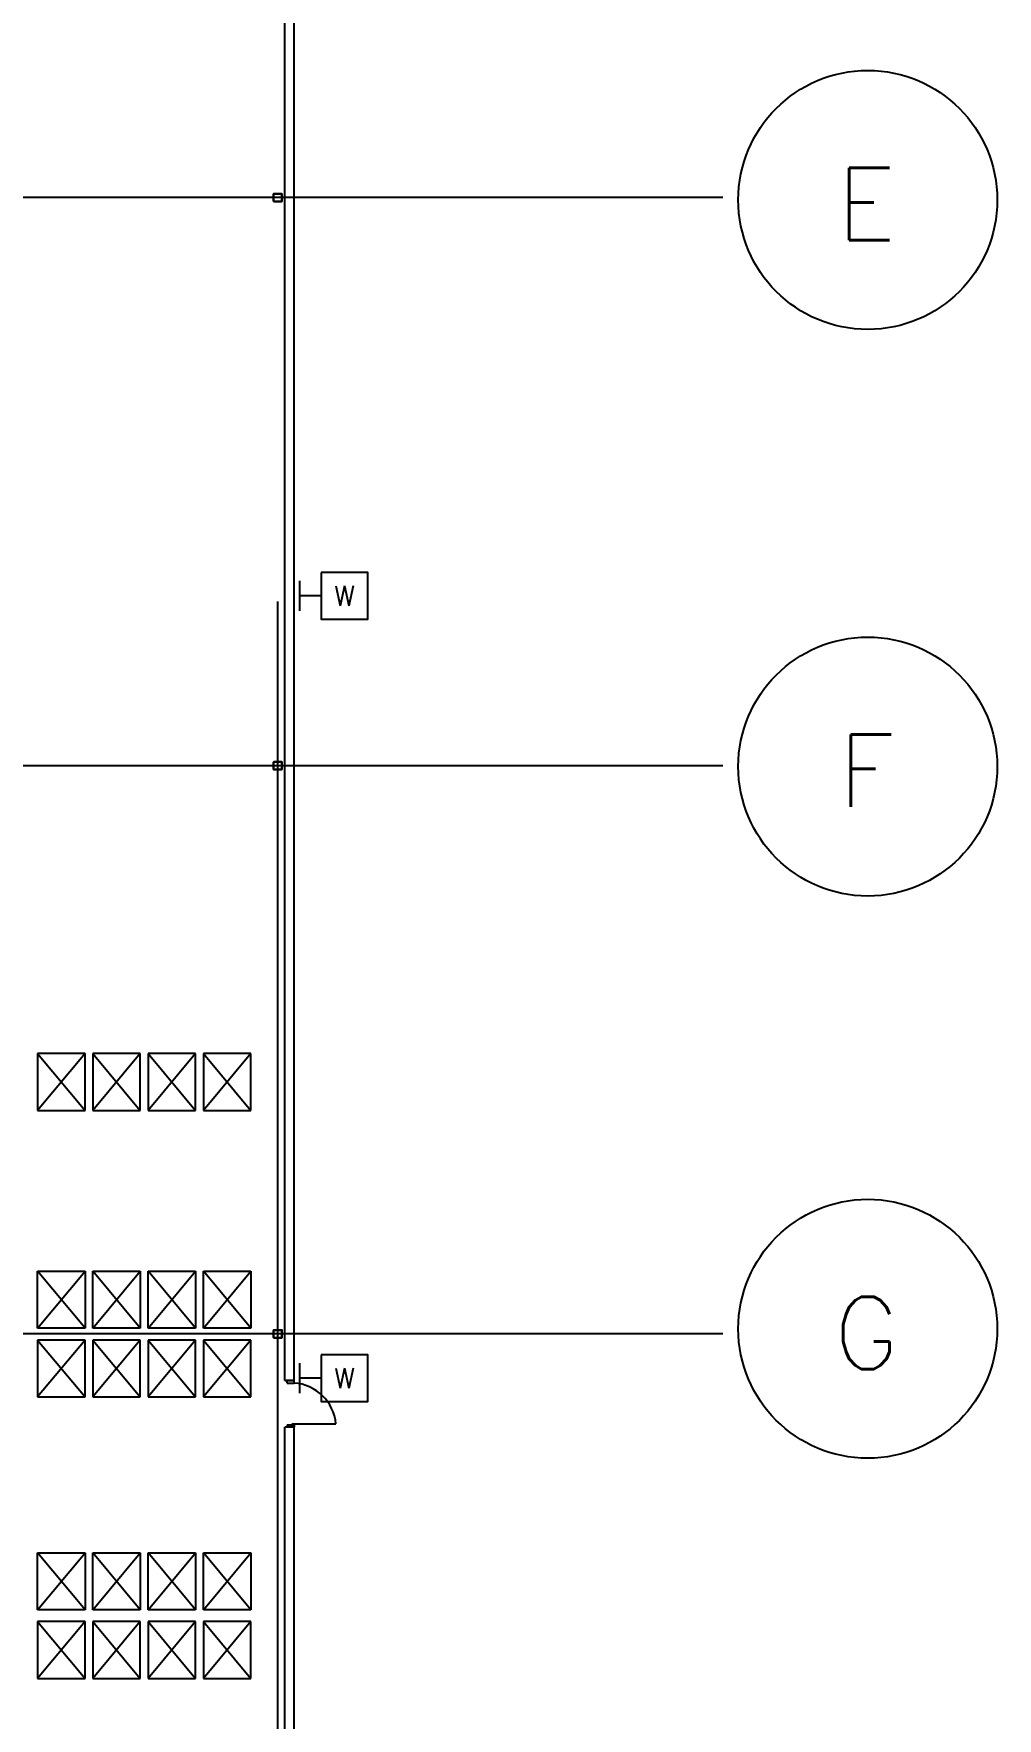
# Model space of a CAD drawing. Header units: millimetres. Extents: x 626570 to 643256, y 6233 to 11343.
# Drawn here: x 642442 to 643256, y 7682 to 9105 of the extents above; entities that cross this region are included whole.
import ezdxf
from ezdxf.enums import TextEntityAlignment as Align

# ---------------------------------------------------------------- set-up
doc = ezdxf.new("R2010")
doc.units = ezdxf.units.MM
doc.header["$LTSCALE"] = 4000
doc.header["$MEASUREMENT"] = 0
doc.linetypes.add('DASHDOT', pattern=[1, 0.5, -0.25, 0, -0.25])
doc.layers.get('0').update_dxf_attribs({"linetype": 'CONTINUOUS'})
for name, color, linetype in [('2012-201_DOOR', 4, 'CONTINUOUS'), ('2012-201_WALL-FLEXWALL', 7, 'CONTINUOUS'), ('32', 4, 'CONTINUOUS'), ('DOOR-THRESHOLD-42', 4, 'CONTINUOUS'), ('LTG', 6, 'CONTINUOUS'), ('MASTERFOUNDATION_1', 4, 'DASHDOT'), ('MASTERFOUNDATION_2', 7, 'CONTINUOUS'), ('MASTERFOUNDATION_25', 7, 'CONTINUOUS')]:
    doc.layers.add(name, color=color, linetype=linetype)
doc.styles.add('ROMANS', font='ROMANS')
doc.styles.get("Standard").update_dxf_attribs({"font": 'simplex.shx'})

# ---------------------------------------------------------------- blocks, each defined once
blk = doc.blocks.new('WR')
for p, q in [((0, 322), (0, -322)), ((465, 0), (0, 0))]:
    blk.add_line(p, q)
blk.add_lwpolyline([(465, 500), (465, -500), (1465, -500), (1465, 500)], close=True)
blk.add_text('W', height=430).set_placement((965, 0), align=Align.MIDDLE)

msp = doc.modelspace()

# ---------------------------------------------------------------- linework, layer by layer
at = {"layer": '2012-201_DOOR', "linetype": 'Continuous'}
for p, q in [((642655.9, 7965.1), (642655.9, 7967.1)), ((642655.9, 7965.1), (642661.8, 7965.1)), ((642661.8, 7965.1), (642661.8, 7967.1)), ((642655.9, 7929.7), (642655.9, 7927.7)), ((642655.9, 7929.7), (642661.8, 7929.7)), ((642659.8, 7930.7), (642697.2, 7930.7)), ((642661.8, 7929.7), (642661.8, 7927.7))]:
    msp.add_line(p, q, dxfattribs=at)
at = {"layer": '2012-201_WALL-FLEXWALL', "linetype": 'Continuous'}
for p, q in [((642653.9, 7967.1), (642653.9, 10240.3)), ((642661.8, 7967.1), (642661.8, 10240.3)), ((642661.8, 7967.1), (642653.9, 7967.1)), ((642653.9, 7967.1), (642661.8, 7967.1)), ((642653.9, 7028.5), (642653.9, 7927.7)), ((642661.8, 7927.7), (642653.9, 7927.7)), ((642661.8, 7020.6), (642661.8, 7927.7))]:
    msp.add_line(p, q, dxfattribs=at)
at = {"layer": '32', "linetype": 'Continuous'}
for p, q in [((642445.2, 8243.4), (642445.2, 8195.4)), ((642445.2, 8243.4), (642485.2, 8195.4)), ((642485.2, 8243.4), (642445.2, 8195.4)), ((642485.2, 8243.4), (642445.2, 8243.4)), ((642485.2, 8195.4), (642485.2, 8243.4)), ((642491.8, 8243.4), (642531.8, 8195.4)), ((642531.8, 8243.4), (642491.8, 8195.4)), ((642531.8, 8243.4), (642491.8, 8243.4)), ((642491.8, 8243.4), (642491.8, 8195.4)), ((642531.8, 8195.4), (642531.8, 8243.4)), ((642538.5, 8243.4), (642538.5, 8195.4)), ((642538.5, 8243.4), (642578.5, 8195.4)), ((642578.5, 8243.4), (642538.5, 8195.4)), ((642578.5, 8243.4), (642538.5, 8243.4)), ((642578.5, 8195.4), (642578.5, 8243.4)), ((642585.2, 8243.4), (642585.2, 8195.4)), ((642585.2, 8243.4), (642625.2, 8195.4)), ((642625.2, 8243.4), (642585.2, 8195.4)), ((642625.2, 8243.4), (642585.2, 8243.4)), ((642625.2, 8195.4), (642625.2, 8243.4)), ((642445.2, 8195.4), (642485.2, 8195.4)), ((642491.8, 8195.4), (642531.8, 8195.4)), ((642538.5, 8195.4), (642578.5, 8195.4)), ((642585.2, 8195.4), (642625.2, 8195.4)), ((642445.2, 8011.5), (642445.2, 8059.5)), ((642445.2, 8011.5), (642485.2, 8059.5)), ((642485.2, 8011.5), (642445.2, 8059.5)), ((642445.2, 8059.5), (642485.2, 8059.5)), ((642485.2, 8059.5), (642485.2, 8011.5)), ((642491.8, 8011.5), (642531.8, 8059.5)), ((642531.8, 8011.5), (642491.8, 8059.5)), ((642491.8, 8059.5), (642531.8, 8059.5)), ((642491.8, 8011.5), (642491.8, 8059.5)), ((642531.8, 8059.5), (642531.8, 8011.5)), ((642538.5, 8011.5), (642538.5, 8059.5)), ((642538.5, 8011.5), (642578.5, 8059.5)), ((642578.5, 8011.5), (642538.5, 8059.5)), ((642538.5, 8059.5), (642578.5, 8059.5)), ((642578.5, 8059.5), (642578.5, 8011.5)), ((642585.2, 8011.5), (642585.2, 8059.5)), ((642585.2, 8011.5), (642625.2, 8059.5)), ((642625.2, 8011.5), (642585.2, 8059.5)), ((642585.2, 8059.5), (642625.2, 8059.5)), ((642625.2, 8059.5), (642625.2, 8011.5)), ((642485.2, 8011.5), (642445.2, 8011.5)), ((642445.2, 8001.4), (642445.2, 7953.4)), ((642445.2, 8001.4), (642485.2, 7953.4)), ((642485.2, 8001.4), (642445.2, 7953.4)), ((642485.2, 8001.4), (642445.2, 8001.4)), ((642485.2, 7953.4), (642485.2, 8001.4)), ((642531.8, 8011.5), (642491.8, 8011.5)), ((642491.8, 8001.4), (642531.8, 7953.4)), ((642531.8, 8001.4), (642491.8, 7953.4)), ((642531.8, 8001.4), (642491.8, 8001.4)), ((642491.8, 8001.4), (642491.8, 7953.4)), ((642531.8, 7953.4), (642531.8, 8001.4)), ((642578.5, 8011.5), (642538.5, 8011.5)), ((642538.5, 8001.4), (642538.5, 7953.4)), ((642538.5, 8001.4), (642578.5, 7953.4)), ((642578.5, 8001.4), (642538.5, 7953.4)), ((642578.5, 8001.4), (642538.5, 8001.4)), ((642578.5, 7953.4), (642578.5, 8001.4)), ((642625.2, 8011.5), (642585.2, 8011.5)), ((642585.2, 8001.4), (642585.2, 7953.4)), ((642585.2, 8001.4), (642625.2, 7953.4)), ((642625.2, 8001.4), (642585.2, 7953.4)), ((642625.2, 8001.4), (642585.2, 8001.4)), ((642625.2, 7953.4), (642625.2, 8001.4)), ((642445.2, 7953.4), (642485.2, 7953.4)), ((642491.8, 7953.4), (642531.8, 7953.4)), ((642538.5, 7953.4), (642578.5, 7953.4)), ((642585.2, 7953.4), (642625.2, 7953.4)), ((642445.2, 7773.6), (642445.2, 7821.6)), ((642445.2, 7773.6), (642485.2, 7821.6)), ((642485.2, 7773.6), (642445.2, 7821.6)), ((642445.2, 7821.6), (642485.2, 7821.6)), ((642485.2, 7821.6), (642485.2, 7773.6)), ((642491.8, 7773.6), (642531.8, 7821.6)), ((642531.8, 7773.6), (642491.8, 7821.6)), ((642491.8, 7821.6), (642531.8, 7821.6)), ((642491.8, 7773.6), (642491.8, 7821.6)), ((642531.8, 7821.6), (642531.8, 7773.6)), ((642538.5, 7773.6), (642538.5, 7821.6)), ((642538.5, 7773.6), (642578.5, 7821.6)), ((642578.5, 7773.6), (642538.5, 7821.6)), ((642538.5, 7821.6), (642578.5, 7821.6)), ((642578.5, 7821.6), (642578.5, 7773.6)), ((642585.2, 7773.6), (642585.2, 7821.6)), ((642585.2, 7773.6), (642625.2, 7821.6)), ((642625.2, 7773.6), (642585.2, 7821.6)), ((642585.2, 7821.6), (642625.2, 7821.6)), ((642625.2, 7821.6), (642625.2, 7773.6)), ((642485.2, 7773.6), (642445.2, 7773.6)), ((642531.8, 7773.6), (642491.8, 7773.6)), ((642578.5, 7773.6), (642538.5, 7773.6)), ((642625.2, 7773.6), (642585.2, 7773.6)), ((642445.2, 7763.5), (642445.2, 7715.5)), ((642445.2, 7763.5), (642485.2, 7715.5)), ((642485.2, 7763.5), (642445.2, 7715.5)), ((642485.2, 7763.5), (642445.2, 7763.5)), ((642485.2, 7715.5), (642485.2, 7763.5)), ((642491.8, 7763.5), (642531.8, 7715.5)), ((642531.8, 7763.5), (642491.8, 7715.5)), ((642531.8, 7763.5), (642491.8, 7763.5)), ((642491.8, 7763.5), (642491.8, 7715.5)), ((642531.8, 7715.5), (642531.8, 7763.5)), ((642538.5, 7763.5), (642538.5, 7715.5)), ((642538.5, 7763.5), (642578.5, 7715.5)), ((642578.5, 7763.5), (642538.5, 7715.5)), ((642578.5, 7763.5), (642538.5, 7763.5)), ((642578.5, 7715.5), (642578.5, 7763.5)), ((642585.2, 7763.5), (642585.2, 7715.5)), ((642585.2, 7763.5), (642625.2, 7715.5)), ((642625.2, 7763.5), (642585.2, 7715.5)), ((642625.2, 7763.5), (642585.2, 7763.5)), ((642625.2, 7715.5), (642625.2, 7763.5)), ((642445.2, 7715.5), (642485.2, 7715.5)), ((642491.8, 7715.5), (642531.8, 7715.5)), ((642538.5, 7715.5), (642578.5, 7715.5)), ((642585.2, 7715.5), (642625.2, 7715.5))]:
    msp.add_line(p, q, dxfattribs=at)
at = {"layer": 'DOOR-THRESHOLD-42', "linetype": 'Continuous'}
msp.add_arc((642659, 7926.8), 38.4, 5.795, 85.819, dxfattribs=at)
at = {"layer": 'MASTERFOUNDATION_1', "linetype": 'DASHDOT'}
for p, q in [((642648, 6625.4), (642648, 11123.2)), ((643023.9, 8966.6), (626796.6, 8966.6)), ((643023.9, 8486.6), (626795.2, 8486.6)), ((643023.9, 8006.6), (626795.2, 8006.6))]:
    msp.add_line(p, q, dxfattribs=at)
at = {"layer": 'MASTERFOUNDATION_2', "linetype": 'Continuous'}
for centre in [(643146.4, 8964.6), (643146.4, 8485.9), (643146.4, 8010.9)]:
    msp.add_circle(centre, 109.4, dxfattribs=at)
at = {"layer": 'MASTERFOUNDATION_25', "linetype": 'Continuous', "flags": 128}
for points in [[(642645.2, 8970.1), (642650.9, 8970.1), (642650.9, 8970.1), (642651, 8970.1), (642651, 8970.1), (642651, 8970.1), (642651, 8970.1), (642651, 8970.1), (642651.1, 8970.1), (642651.1, 8970.1), (642651.1, 8970.1), (642651.1, 8970.1), (642651.1, 8970.1), (642651.2, 8970.1), (642651.2, 8970), (642651.2, 8970), (642651.2, 8970), (642651.2, 8970), (642651.3, 8970), (642651.3, 8970), (642651.3, 8970), (642651.3, 8970), (642651.3, 8969.9), (642651.3, 8969.9), (642651.4, 8969.9), (642651.4, 8969.9), (642651.4, 8969.9), (642651.4, 8969.9), (642651.4, 8969.9), (642651.4, 8969.8), (642651.4, 8969.8), (642651.5, 8969.8), (642651.5, 8969.8), (642651.5, 8969.8), (642651.5, 8969.7), (642651.5, 8969.7), (642651.5, 8969.7), (642651.5, 8969.7), (642651.5, 8969.7), (642651.5, 8969.6), (642651.5, 8969.6), (642651.5, 8969.6), (642651.5, 8969.6), (642651.5, 8969.6), (642651.5, 8969.5), (642651.5, 8969.5), (642651.5, 8969.5), (642651.5, 8963.7), (642651.5, 8963.7), (642651.5, 8963.7), (642651.5, 8963.7), (642651.5, 8963.6), (642651.5, 8963.6), (642651.5, 8963.6), (642651.5, 8963.6), (642651.5, 8963.6), (642651.5, 8963.5), (642651.5, 8963.5), (642651.5, 8963.5), (642651.5, 8963.5), (642651.5, 8963.5), (642651.5, 8963.4), (642651.5, 8963.4), (642651.4, 8963.4), (642651.4, 8963.4), (642651.4, 8963.4), (642651.4, 8963.3), (642651.4, 8963.3), (642651.4, 8963.3), (642651.4, 8963.3), (642651.3, 8963.3), (642651.3, 8963.3), (642651.3, 8963.3), (642651.3, 8963.2), (642651.3, 8963.2), (642651.3, 8963.2), (642651.2, 8963.2), (642651.2, 8963.2), (642651.2, 8963.2), (642651.2, 8963.2), (642651.2, 8963.2), (642651.1, 8963.2), (642651.1, 8963.1), (642651.1, 8963.1), (642651.1, 8963.1), (642651.1, 8963.1), (642651, 8963.1), (642651, 8963.1), (642651, 8963.1), (642651, 8963.1), (642651, 8963.1), (642650.9, 8963.1), (642650.9, 8963.1), (642645.2, 8963.1), (642645.1, 8963.1), (642645.1, 8963.1), (642645.1, 8963.1), (642645.1, 8963.1), (642645, 8963.1), (642645, 8963.1), (642645, 8963.1), (642645, 8963.1), (642645, 8963.1), (642644.9, 8963.1), (642644.9, 8963.2), (642644.9, 8963.2), (642644.9, 8963.2), (642644.9, 8963.2), (642644.8, 8963.2), (642644.8, 8963.2), (642644.8, 8963.2), (642644.8, 8963.2), (642644.8, 8963.2), (642644.8, 8963.3), (642644.7, 8963.3), (642644.7, 8963.3), (642644.7, 8963.3), (642644.7, 8963.3), (642644.7, 8963.3), (642644.7, 8963.3), (642644.7, 8963.4), (642644.6, 8963.4), (642644.6, 8963.4), (642644.6, 8963.4), (642644.6, 8963.4), (642644.6, 8963.5), (642644.6, 8963.5), (642644.6, 8963.5), (642644.6, 8963.5), (642644.6, 8963.5), (642644.6, 8963.6), (642644.6, 8963.6), (642644.5, 8963.6), (642644.5, 8963.6), (642644.5, 8963.6), (642644.5, 8963.7), (642644.5, 8963.7), (642644.5, 8963.7), (642644.5, 8963.7), (642644.5, 8969.5), (642644.5, 8969.5), (642644.5, 8969.5), (642644.5, 8969.6), (642644.5, 8969.6), (642644.5, 8969.6), (642644.5, 8969.6), (642644.6, 8969.6), (642644.6, 8969.7), (642644.6, 8969.7), (642644.6, 8969.7), (642644.6, 8969.7), (642644.6, 8969.7), (642644.6, 8969.8), (642644.6, 8969.8), (642644.6, 8969.8), (642644.6, 8969.8), (642644.6, 8969.8), (642644.7, 8969.9), (642644.7, 8969.9), (642644.7, 8969.9), (642644.7, 8969.9), (642644.7, 8969.9), (642644.7, 8969.9), (642644.7, 8969.9), (642644.8, 8970), (642644.8, 8970), (642644.8, 8970), (642644.8, 8970), (642644.8, 8970), (642644.8, 8970), (642644.9, 8970), (642644.9, 8970), (642644.9, 8970.1), (642644.9, 8970.1), (642644.9, 8970.1), (642645, 8970.1), (642645, 8970.1), (642645, 8970.1), (642645, 8970.1), (642645, 8970.1), (642645.1, 8970.1), (642645.1, 8970.1), (642645.1, 8970.1), (642645.1, 8970.1), (642645.2, 8970.1)], [(642645.2, 8969.8), (642650.9, 8969.8), (642650.9, 8969.8), (642650.9, 8969.8), (642650.9, 8969.8), (642651, 8969.8), (642651, 8969.8), (642651, 8969.8), (642651, 8969.8), (642651, 8969.8), (642651, 8969.8), (642651, 8969.8), (642651, 8969.8), (642651, 8969.8), (642651.1, 8969.8), (642651.1, 8969.8), (642651.1, 8969.8), (642651.1, 8969.7), (642651.1, 8969.7), (642651.1, 8969.7), (642651.1, 8969.7), (642651.1, 8969.7), (642651.1, 8969.7), (642651.1, 8969.7), (642651.1, 8969.7), (642651.1, 8969.7), (642651.2, 8969.7), (642651.2, 8969.7), (642651.2, 8969.7), (642651.2, 8969.7), (642651.2, 8969.7), (642651.2, 8969.6), (642651.2, 8969.6), (642651.2, 8969.6), (642651.2, 8969.6), (642651.2, 8969.6), (642651.2, 8969.6), (642651.2, 8969.6), (642651.2, 8969.6), (642651.2, 8969.6), (642651.2, 8969.6), (642651.2, 8969.5), (642651.2, 8969.5), (642651.2, 8969.5), (642651.2, 8969.5), (642651.2, 8969.5), (642651.2, 8969.5), (642651.2, 8963.7), (642651.2, 8963.7), (642651.2, 8963.7), (642651.2, 8963.7), (642651.2, 8963.7), (642651.2, 8963.7), (642651.2, 8963.7), (642651.2, 8963.7), (642651.2, 8963.6), (642651.2, 8963.6), (642651.2, 8963.6), (642651.2, 8963.6), (642651.2, 8963.6), (642651.2, 8963.6), (642651.2, 8963.6), (642651.2, 8963.6), (642651.2, 8963.6), (642651.2, 8963.6), (642651.2, 8963.5), (642651.2, 8963.5), (642651.2, 8963.5), (642651.1, 8963.5), (642651.1, 8963.5), (642651.1, 8963.5), (642651.1, 8963.5), (642651.1, 8963.5), (642651.1, 8963.5), (642651.1, 8963.5), (642651.1, 8963.5), (642651.1, 8963.5), (642651.1, 8963.5), (642651.1, 8963.5), (642651.1, 8963.5), (642651, 8963.4), (642651, 8963.4), (642651, 8963.4), (642651, 8963.4), (642651, 8963.4), (642651, 8963.4), (642651, 8963.4), (642651, 8963.4), (642651, 8963.4), (642650.9, 8963.4), (642650.9, 8963.4), (642650.9, 8963.4), (642650.9, 8963.4), (642645.2, 8963.4), (642645.1, 8963.4), (642645.1, 8963.4), (642645.1, 8963.4), (642645.1, 8963.4), (642645.1, 8963.4), (642645.1, 8963.4), (642645.1, 8963.4), (642645.1, 8963.4), (642645.1, 8963.4), (642645.1, 8963.4), (642645, 8963.4), (642645, 8963.4), (642645, 8963.5), (642645, 8963.5), (642645, 8963.5), (642645, 8963.5), (642645, 8963.5), (642645, 8963.5), (642645, 8963.5), (642645, 8963.5), (642645, 8963.5), (642644.9, 8963.5), (642644.9, 8963.5), (642644.9, 8963.5), (642644.9, 8963.5), (642644.9, 8963.5), (642644.9, 8963.5), (642644.9, 8963.6), (642644.9, 8963.6), (642644.9, 8963.6), (642644.9, 8963.6), (642644.9, 8963.6), (642644.9, 8963.6), (642644.9, 8963.6), (642644.9, 8963.6), (642644.9, 8963.6), (642644.9, 8963.6), (642644.9, 8963.7), (642644.9, 8963.7), (642644.9, 8963.7), (642644.9, 8963.7), (642644.8, 8963.7), (642644.8, 8963.7), (642644.8, 8963.7), (642644.8, 8963.7), (642644.8, 8969.5), (642644.8, 8969.5), (642644.8, 8969.5), (642644.8, 8969.5), (642644.9, 8969.5), (642644.9, 8969.5), (642644.9, 8969.6), (642644.9, 8969.6), (642644.9, 8969.6), (642644.9, 8969.6), (642644.9, 8969.6), (642644.9, 8969.6), (642644.9, 8969.6), (642644.9, 8969.6), (642644.9, 8969.6), (642644.9, 8969.6), (642644.9, 8969.7), (642644.9, 8969.7), (642644.9, 8969.7), (642644.9, 8969.7), (642644.9, 8969.7), (642644.9, 8969.7), (642644.9, 8969.7), (642644.9, 8969.7), (642645, 8969.7), (642645, 8969.7), (642645, 8969.7), (642645, 8969.7), (642645, 8969.7), (642645, 8969.7), (642645, 8969.8), (642645, 8969.8), (642645, 8969.8), (642645, 8969.8), (642645, 8969.8), (642645.1, 8969.8), (642645.1, 8969.8), (642645.1, 8969.8), (642645.1, 8969.8), (642645.1, 8969.8), (642645.1, 8969.8), (642645.1, 8969.8), (642645.1, 8969.8), (642645.1, 8969.8), (642645.1, 8969.8), (642645.2, 8969.8)], [(642645.2, 8490.1), (642650.9, 8490.1), (642650.9, 8490.1), (642651, 8490.1), (642651, 8490.1), (642651, 8490.1), (642651, 8490.1), (642651, 8490.1), (642651.1, 8490.1), (642651.1, 8490.1), (642651.1, 8490.1), (642651.1, 8490.1), (642651.1, 8490.1), (642651.2, 8490.1), (642651.2, 8490), (642651.2, 8490), (642651.2, 8490), (642651.2, 8490), (642651.3, 8490), (642651.3, 8490), (642651.3, 8490), (642651.3, 8490), (642651.3, 8489.9), (642651.3, 8489.9), (642651.4, 8489.9), (642651.4, 8489.9), (642651.4, 8489.9), (642651.4, 8489.9), (642651.4, 8489.9), (642651.4, 8489.8), (642651.4, 8489.8), (642651.5, 8489.8), (642651.5, 8489.8), (642651.5, 8489.8), (642651.5, 8489.7), (642651.5, 8489.7), (642651.5, 8489.7), (642651.5, 8489.7), (642651.5, 8489.7), (642651.5, 8489.6), (642651.5, 8489.6), (642651.5, 8489.6), (642651.5, 8489.6), (642651.5, 8489.6), (642651.5, 8489.5), (642651.5, 8489.5), (642651.5, 8489.5), (642651.5, 8483.7), (642651.5, 8483.7), (642651.5, 8483.7), (642651.5, 8483.7), (642651.5, 8483.6), (642651.5, 8483.6), (642651.5, 8483.6), (642651.5, 8483.6), (642651.5, 8483.6), (642651.5, 8483.5), (642651.5, 8483.5), (642651.5, 8483.5), (642651.5, 8483.5), (642651.5, 8483.5), (642651.5, 8483.4), (642651.5, 8483.4), (642651.4, 8483.4), (642651.4, 8483.4), (642651.4, 8483.4), (642651.4, 8483.3), (642651.4, 8483.3), (642651.4, 8483.3), (642651.4, 8483.3), (642651.3, 8483.3), (642651.3, 8483.3), (642651.3, 8483.3), (642651.3, 8483.2), (642651.3, 8483.2), (642651.3, 8483.2), (642651.2, 8483.2), (642651.2, 8483.2), (642651.2, 8483.2), (642651.2, 8483.2), (642651.2, 8483.2), (642651.1, 8483.2), (642651.1, 8483.1), (642651.1, 8483.1), (642651.1, 8483.1), (642651.1, 8483.1), (642651, 8483.1), (642651, 8483.1), (642651, 8483.1), (642651, 8483.1), (642651, 8483.1), (642650.9, 8483.1), (642650.9, 8483.1), (642645.2, 8483.1), (642645.1, 8483.1), (642645.1, 8483.1), (642645.1, 8483.1), (642645.1, 8483.1), (642645, 8483.1), (642645, 8483.1), (642645, 8483.1), (642645, 8483.1), (642645, 8483.1), (642644.9, 8483.1), (642644.9, 8483.2), (642644.9, 8483.2), (642644.9, 8483.2), (642644.9, 8483.2), (642644.8, 8483.2), (642644.8, 8483.2), (642644.8, 8483.2), (642644.8, 8483.2), (642644.8, 8483.2), (642644.8, 8483.3), (642644.7, 8483.3), (642644.7, 8483.3), (642644.7, 8483.3), (642644.7, 8483.3), (642644.7, 8483.3), (642644.7, 8483.3), (642644.7, 8483.4), (642644.6, 8483.4), (642644.6, 8483.4), (642644.6, 8483.4), (642644.6, 8483.4), (642644.6, 8483.5), (642644.6, 8483.5), (642644.6, 8483.5), (642644.6, 8483.5), (642644.6, 8483.5), (642644.6, 8483.6), (642644.6, 8483.6), (642644.5, 8483.6), (642644.5, 8483.6), (642644.5, 8483.6), (642644.5, 8483.7), (642644.5, 8483.7), (642644.5, 8483.7), (642644.5, 8483.7), (642644.5, 8489.5), (642644.5, 8489.5), (642644.5, 8489.5), (642644.5, 8489.6), (642644.5, 8489.6), (642644.5, 8489.6), (642644.5, 8489.6), (642644.6, 8489.6), (642644.6, 8489.7), (642644.6, 8489.7), (642644.6, 8489.7), (642644.6, 8489.7), (642644.6, 8489.7), (642644.6, 8489.8), (642644.6, 8489.8), (642644.6, 8489.8), (642644.6, 8489.8), (642644.6, 8489.8), (642644.7, 8489.9), (642644.7, 8489.9), (642644.7, 8489.9), (642644.7, 8489.9), (642644.7, 8489.9), (642644.7, 8489.9), (642644.7, 8489.9), (642644.8, 8490), (642644.8, 8490), (642644.8, 8490), (642644.8, 8490), (642644.8, 8490), (642644.8, 8490), (642644.9, 8490), (642644.9, 8490), (642644.9, 8490.1), (642644.9, 8490.1), (642644.9, 8490.1), (642645, 8490.1), (642645, 8490.1), (642645, 8490.1), (642645, 8490.1), (642645, 8490.1), (642645.1, 8490.1), (642645.1, 8490.1), (642645.1, 8490.1), (642645.1, 8490.1), (642645.2, 8490.1)], [(642645.2, 8489.8), (642650.9, 8489.8), (642650.9, 8489.8), (642650.9, 8489.8), (642650.9, 8489.8), (642651, 8489.8), (642651, 8489.8), (642651, 8489.8), (642651, 8489.8), (642651, 8489.8), (642651, 8489.8), (642651, 8489.8), (642651, 8489.8), (642651, 8489.8), (642651.1, 8489.8), (642651.1, 8489.8), (642651.1, 8489.8), (642651.1, 8489.7), (642651.1, 8489.7), (642651.1, 8489.7), (642651.1, 8489.7), (642651.1, 8489.7), (642651.1, 8489.7), (642651.1, 8489.7), (642651.1, 8489.7), (642651.1, 8489.7), (642651.2, 8489.7), (642651.2, 8489.7), (642651.2, 8489.7), (642651.2, 8489.7), (642651.2, 8489.7), (642651.2, 8489.6), (642651.2, 8489.6), (642651.2, 8489.6), (642651.2, 8489.6), (642651.2, 8489.6), (642651.2, 8489.6), (642651.2, 8489.6), (642651.2, 8489.6), (642651.2, 8489.6), (642651.2, 8489.6), (642651.2, 8489.5), (642651.2, 8489.5), (642651.2, 8489.5), (642651.2, 8489.5), (642651.2, 8489.5), (642651.2, 8489.5), (642651.2, 8483.7), (642651.2, 8483.7), (642651.2, 8483.7), (642651.2, 8483.7), (642651.2, 8483.7), (642651.2, 8483.7), (642651.2, 8483.7), (642651.2, 8483.7), (642651.2, 8483.6), (642651.2, 8483.6), (642651.2, 8483.6), (642651.2, 8483.6), (642651.2, 8483.6), (642651.2, 8483.6), (642651.2, 8483.6), (642651.2, 8483.6), (642651.2, 8483.6), (642651.2, 8483.6), (642651.2, 8483.5), (642651.2, 8483.5), (642651.2, 8483.5), (642651.1, 8483.5), (642651.1, 8483.5), (642651.1, 8483.5), (642651.1, 8483.5), (642651.1, 8483.5), (642651.1, 8483.5), (642651.1, 8483.5), (642651.1, 8483.5), (642651.1, 8483.5), (642651.1, 8483.5), (642651.1, 8483.5), (642651.1, 8483.5), (642651, 8483.4), (642651, 8483.4), (642651, 8483.4), (642651, 8483.4), (642651, 8483.4), (642651, 8483.4), (642651, 8483.4), (642651, 8483.4), (642651, 8483.4), (642650.9, 8483.4), (642650.9, 8483.4), (642650.9, 8483.4), (642650.9, 8483.4), (642645.2, 8483.4), (642645.1, 8483.4), (642645.1, 8483.4), (642645.1, 8483.4), (642645.1, 8483.4), (642645.1, 8483.4), (642645.1, 8483.4), (642645.1, 8483.4), (642645.1, 8483.4), (642645.1, 8483.4), (642645.1, 8483.4), (642645, 8483.4), (642645, 8483.4), (642645, 8483.5), (642645, 8483.5), (642645, 8483.5), (642645, 8483.5), (642645, 8483.5), (642645, 8483.5), (642645, 8483.5), (642645, 8483.5), (642645, 8483.5), (642644.9, 8483.5), (642644.9, 8483.5), (642644.9, 8483.5), (642644.9, 8483.5), (642644.9, 8483.5), (642644.9, 8483.5), (642644.9, 8483.6), (642644.9, 8483.6), (642644.9, 8483.6), (642644.9, 8483.6), (642644.9, 8483.6), (642644.9, 8483.6), (642644.9, 8483.6), (642644.9, 8483.6), (642644.9, 8483.6), (642644.9, 8483.6), (642644.9, 8483.7), (642644.9, 8483.7), (642644.9, 8483.7), (642644.9, 8483.7), (642644.8, 8483.7), (642644.8, 8483.7), (642644.8, 8483.7), (642644.8, 8483.7), (642644.8, 8489.5), (642644.8, 8489.5), (642644.8, 8489.5), (642644.8, 8489.5), (642644.9, 8489.5), (642644.9, 8489.5), (642644.9, 8489.6), (642644.9, 8489.6), (642644.9, 8489.6), (642644.9, 8489.6), (642644.9, 8489.6), (642644.9, 8489.6), (642644.9, 8489.6), (642644.9, 8489.6), (642644.9, 8489.6), (642644.9, 8489.6), (642644.9, 8489.7), (642644.9, 8489.7), (642644.9, 8489.7), (642644.9, 8489.7), (642644.9, 8489.7), (642644.9, 8489.7), (642644.9, 8489.7), (642644.9, 8489.7), (642645, 8489.7), (642645, 8489.7), (642645, 8489.7), (642645, 8489.7), (642645, 8489.7), (642645, 8489.7), (642645, 8489.8), (642645, 8489.8), (642645, 8489.8), (642645, 8489.8), (642645, 8489.8), (642645.1, 8489.8), (642645.1, 8489.8), (642645.1, 8489.8), (642645.1, 8489.8), (642645.1, 8489.8), (642645.1, 8489.8), (642645.1, 8489.8), (642645.1, 8489.8), (642645.1, 8489.8), (642645.1, 8489.8), (642645.2, 8489.8)], [(642645.2, 8010.1), (642650.9, 8010.1), (642650.9, 8010.1), (642651, 8010.1), (642651, 8010.1), (642651, 8010.1), (642651, 8010.1), (642651, 8010.1), (642651.1, 8010.1), (642651.1, 8010.1), (642651.1, 8010.1), (642651.1, 8010.1), (642651.1, 8010.1), (642651.2, 8010.1), (642651.2, 8010), (642651.2, 8010), (642651.2, 8010), (642651.2, 8010), (642651.3, 8010), (642651.3, 8010), (642651.3, 8010), (642651.3, 8010), (642651.3, 8009.9), (642651.3, 8009.9), (642651.4, 8009.9), (642651.4, 8009.9), (642651.4, 8009.9), (642651.4, 8009.9), (642651.4, 8009.9), (642651.4, 8009.8), (642651.4, 8009.8), (642651.5, 8009.8), (642651.5, 8009.8), (642651.5, 8009.8), (642651.5, 8009.7), (642651.5, 8009.7), (642651.5, 8009.7), (642651.5, 8009.7), (642651.5, 8009.7), (642651.5, 8009.6), (642651.5, 8009.6), (642651.5, 8009.6), (642651.5, 8009.6), (642651.5, 8009.6), (642651.5, 8009.5), (642651.5, 8009.5), (642651.5, 8009.5), (642651.5, 8003.7), (642651.5, 8003.7), (642651.5, 8003.7), (642651.5, 8003.7), (642651.5, 8003.6), (642651.5, 8003.6), (642651.5, 8003.6), (642651.5, 8003.6), (642651.5, 8003.6), (642651.5, 8003.5), (642651.5, 8003.5), (642651.5, 8003.5), (642651.5, 8003.5), (642651.5, 8003.5), (642651.5, 8003.4), (642651.5, 8003.4), (642651.4, 8003.4), (642651.4, 8003.4), (642651.4, 8003.4), (642651.4, 8003.3), (642651.4, 8003.3), (642651.4, 8003.3), (642651.4, 8003.3), (642651.3, 8003.3), (642651.3, 8003.3), (642651.3, 8003.3), (642651.3, 8003.2), (642651.3, 8003.2), (642651.3, 8003.2), (642651.2, 8003.2), (642651.2, 8003.2), (642651.2, 8003.2), (642651.2, 8003.2), (642651.2, 8003.2), (642651.1, 8003.2), (642651.1, 8003.1), (642651.1, 8003.1), (642651.1, 8003.1), (642651.1, 8003.1), (642651, 8003.1), (642651, 8003.1), (642651, 8003.1), (642651, 8003.1), (642651, 8003.1), (642650.9, 8003.1), (642650.9, 8003.1), (642645.2, 8003.1), (642645.1, 8003.1), (642645.1, 8003.1), (642645.1, 8003.1), (642645.1, 8003.1), (642645, 8003.1), (642645, 8003.1), (642645, 8003.1), (642645, 8003.1), (642645, 8003.1), (642644.9, 8003.1), (642644.9, 8003.2), (642644.9, 8003.2), (642644.9, 8003.2), (642644.9, 8003.2), (642644.8, 8003.2), (642644.8, 8003.2), (642644.8, 8003.2), (642644.8, 8003.2), (642644.8, 8003.2), (642644.8, 8003.3), (642644.7, 8003.3), (642644.7, 8003.3), (642644.7, 8003.3), (642644.7, 8003.3), (642644.7, 8003.3), (642644.7, 8003.3), (642644.7, 8003.4), (642644.6, 8003.4), (642644.6, 8003.4), (642644.6, 8003.4), (642644.6, 8003.4), (642644.6, 8003.5), (642644.6, 8003.5), (642644.6, 8003.5), (642644.6, 8003.5), (642644.6, 8003.5), (642644.6, 8003.6), (642644.6, 8003.6), (642644.5, 8003.6), (642644.5, 8003.6), (642644.5, 8003.6), (642644.5, 8003.7), (642644.5, 8003.7), (642644.5, 8003.7), (642644.5, 8003.7), (642644.5, 8009.5), (642644.5, 8009.5), (642644.5, 8009.5), (642644.5, 8009.6), (642644.5, 8009.6), (642644.5, 8009.6), (642644.5, 8009.6), (642644.6, 8009.6), (642644.6, 8009.7), (642644.6, 8009.7), (642644.6, 8009.7), (642644.6, 8009.7), (642644.6, 8009.7), (642644.6, 8009.8), (642644.6, 8009.8), (642644.6, 8009.8), (642644.6, 8009.8), (642644.6, 8009.8), (642644.7, 8009.9), (642644.7, 8009.9), (642644.7, 8009.9), (642644.7, 8009.9), (642644.7, 8009.9), (642644.7, 8009.9), (642644.7, 8009.9), (642644.8, 8010), (642644.8, 8010), (642644.8, 8010), (642644.8, 8010), (642644.8, 8010), (642644.8, 8010), (642644.9, 8010), (642644.9, 8010), (642644.9, 8010.1), (642644.9, 8010.1), (642644.9, 8010.1), (642645, 8010.1), (642645, 8010.1), (642645, 8010.1), (642645, 8010.1), (642645, 8010.1), (642645.1, 8010.1), (642645.1, 8010.1), (642645.1, 8010.1), (642645.1, 8010.1), (642645.2, 8010.1)], [(642645.2, 8009.8), (642650.9, 8009.8), (642650.9, 8009.8), (642650.9, 8009.8), (642650.9, 8009.8), (642651, 8009.8), (642651, 8009.8), (642651, 8009.8), (642651, 8009.8), (642651, 8009.8), (642651, 8009.8), (642651, 8009.8), (642651, 8009.8), (642651, 8009.8), (642651.1, 8009.8), (642651.1, 8009.8), (642651.1, 8009.8), (642651.1, 8009.7), (642651.1, 8009.7), (642651.1, 8009.7), (642651.1, 8009.7), (642651.1, 8009.7), (642651.1, 8009.7), (642651.1, 8009.7), (642651.1, 8009.7), (642651.1, 8009.7), (642651.2, 8009.7), (642651.2, 8009.7), (642651.2, 8009.7), (642651.2, 8009.7), (642651.2, 8009.7), (642651.2, 8009.6), (642651.2, 8009.6), (642651.2, 8009.6), (642651.2, 8009.6), (642651.2, 8009.6), (642651.2, 8009.6), (642651.2, 8009.6), (642651.2, 8009.6), (642651.2, 8009.6), (642651.2, 8009.6), (642651.2, 8009.5), (642651.2, 8009.5), (642651.2, 8009.5), (642651.2, 8009.5), (642651.2, 8009.5), (642651.2, 8009.5), (642651.2, 8003.7), (642651.2, 8003.7), (642651.2, 8003.7), (642651.2, 8003.7), (642651.2, 8003.7), (642651.2, 8003.7), (642651.2, 8003.7), (642651.2, 8003.7), (642651.2, 8003.6), (642651.2, 8003.6), (642651.2, 8003.6), (642651.2, 8003.6), (642651.2, 8003.6), (642651.2, 8003.6), (642651.2, 8003.6), (642651.2, 8003.6), (642651.2, 8003.6), (642651.2, 8003.6), (642651.2, 8003.5), (642651.2, 8003.5), (642651.2, 8003.5), (642651.1, 8003.5), (642651.1, 8003.5), (642651.1, 8003.5), (642651.1, 8003.5), (642651.1, 8003.5), (642651.1, 8003.5), (642651.1, 8003.5), (642651.1, 8003.5), (642651.1, 8003.5), (642651.1, 8003.5), (642651.1, 8003.5), (642651.1, 8003.5), (642651, 8003.4), (642651, 8003.4), (642651, 8003.4), (642651, 8003.4), (642651, 8003.4), (642651, 8003.4), (642651, 8003.4), (642651, 8003.4), (642651, 8003.4), (642650.9, 8003.4), (642650.9, 8003.4), (642650.9, 8003.4), (642650.9, 8003.4), (642645.2, 8003.4), (642645.1, 8003.4), (642645.1, 8003.4), (642645.1, 8003.4), (642645.1, 8003.4), (642645.1, 8003.4), (642645.1, 8003.4), (642645.1, 8003.4), (642645.1, 8003.4), (642645.1, 8003.4), (642645.1, 8003.4), (642645, 8003.4), (642645, 8003.4), (642645, 8003.5), (642645, 8003.5), (642645, 8003.5), (642645, 8003.5), (642645, 8003.5), (642645, 8003.5), (642645, 8003.5), (642645, 8003.5), (642645, 8003.5), (642644.9, 8003.5), (642644.9, 8003.5), (642644.9, 8003.5), (642644.9, 8003.5), (642644.9, 8003.5), (642644.9, 8003.5), (642644.9, 8003.6), (642644.9, 8003.6), (642644.9, 8003.6), (642644.9, 8003.6), (642644.9, 8003.6), (642644.9, 8003.6), (642644.9, 8003.6), (642644.9, 8003.6), (642644.9, 8003.6), (642644.9, 8003.6), (642644.9, 8003.7), (642644.9, 8003.7), (642644.9, 8003.7), (642644.9, 8003.7), (642644.8, 8003.7), (642644.8, 8003.7), (642644.8, 8003.7), (642644.8, 8003.7), (642644.8, 8009.5), (642644.8, 8009.5), (642644.8, 8009.5), (642644.8, 8009.5), (642644.9, 8009.5), (642644.9, 8009.5), (642644.9, 8009.6), (642644.9, 8009.6), (642644.9, 8009.6), (642644.9, 8009.6), (642644.9, 8009.6), (642644.9, 8009.6), (642644.9, 8009.6), (642644.9, 8009.6), (642644.9, 8009.6), (642644.9, 8009.6), (642644.9, 8009.7), (642644.9, 8009.7), (642644.9, 8009.7), (642644.9, 8009.7), (642644.9, 8009.7), (642644.9, 8009.7), (642644.9, 8009.7), (642644.9, 8009.7), (642645, 8009.7), (642645, 8009.7), (642645, 8009.7), (642645, 8009.7), (642645, 8009.7), (642645, 8009.7), (642645, 8009.8), (642645, 8009.8), (642645, 8009.8), (642645, 8009.8), (642645, 8009.8), (642645.1, 8009.8), (642645.1, 8009.8), (642645.1, 8009.8), (642645.1, 8009.8), (642645.1, 8009.8), (642645.1, 8009.8), (642645.1, 8009.8), (642645.1, 8009.8), (642645.1, 8009.8), (642645.1, 8009.8), (642645.2, 8009.8)]]:
    msp.add_lwpolyline(points, close=True, dxfattribs=at)

# ---------------------------------------------------------------- block references
at = {"layer": 'LTG', "xscale": 0.03937008, "yscale": 0.03937008, "zscale": 0.03937008}
for p in [(642666.4, 8630.1), (642666.4, 7969.3)]:
    msp.add_blockref('WR', p, dxfattribs=at)

# ---------------------------------------------------------------- texts
at = {"layer": 'MASTERFOUNDATION_2', "linetype": 'Continuous', "style": 'ROMANS'}
for s, p in [(' E ', (643145.1, 8961.1)), (' F ', (643145.1, 8482.4)), (' G ', (643145.1, 8007.4))]:
    msp.add_text(s, height=61.02, dxfattribs=at).set_placement(p, align=Align.MIDDLE_CENTER)

doc.saveas('drawing.dxf')
